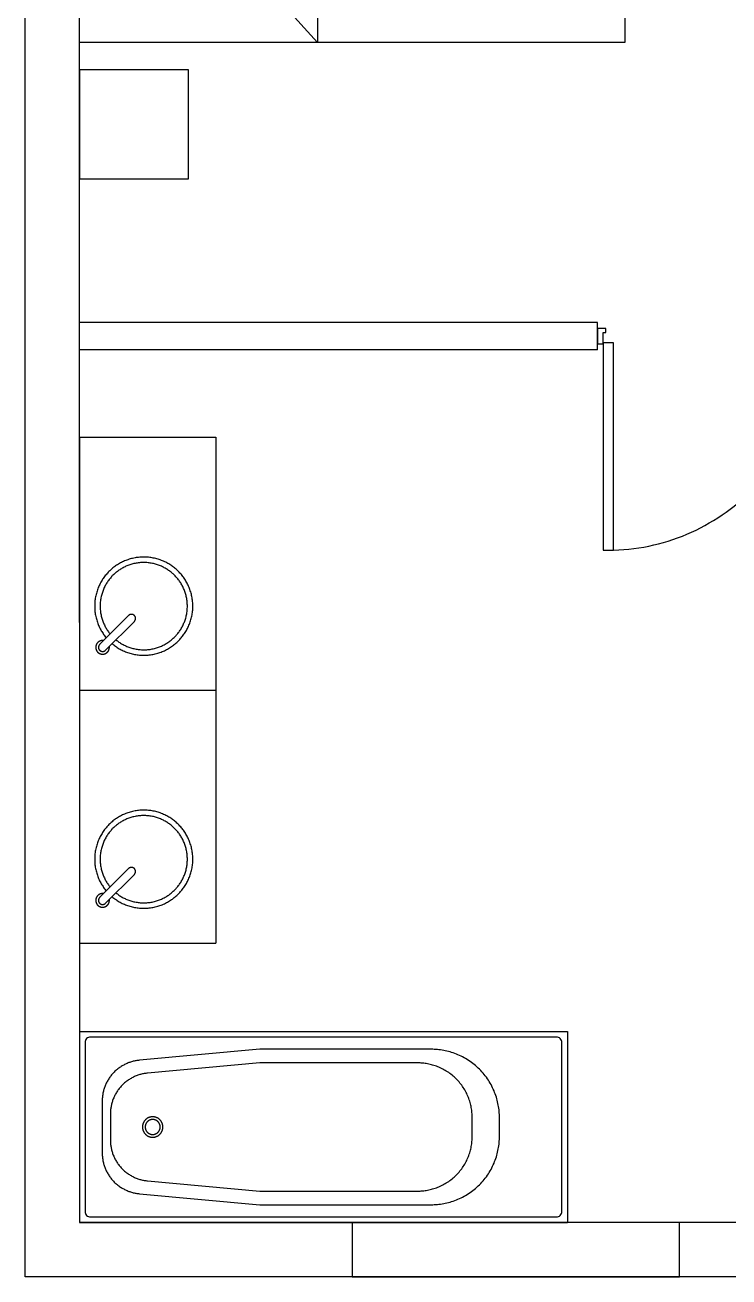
# Model space of a CAD drawing. Header units: centimetres. Extents: x 31418 to 49849, y -3781 to 3852.
# Drawn here: x 31418.1 to 31676.3, y 309.8 to 768.9 of the extents above; entities that cross this region are included whole.
import ezdxf

# ---------------------------------------------------------------- set-up
doc = ezdxf.new("R2010")
doc.units = ezdxf.units.CM
doc.header["$LTSCALE"] = 100
doc.header["$MEASUREMENT"] = 0
doc.linetypes.add('ACAD_ISO03W100', pattern=[30, 12, -18])
for name, color, linetype in [('Artefactos', 21, 'Continuous'), ('Muebles', 11, 'Continuous'), ('MUROS', 5, 'Continuous'), ('PUERTA', 1, 'Continuous'), ('TABIQUE', 3, 'Continuous')]:
    doc.layers.add(name, color=color, linetype=linetype)

# ---------------------------------------------------------------- blocks, each defined once
blk = doc.blocks.new('cama 2P')
at = {"layer": 'Muebles'}
blk.add_lwpolyline([(30175.21, 582.42), (30175.21, 382.42), (29995.21, 382.42), (29995.21, 582.42)], close=True, dxfattribs=at)
for points in [[(30007.72, 534.7), (30007.72, 579.68)], [(30007.72, 579.68), (30072.98, 579.68)], [(30072.98, 579.68), (30072.98, 540.9)], [(30162.7, 579.68), (30097.43, 579.68)], [(30097.43, 579.68), (30097.43, 540.9)], [(30162.7, 534.7), (30162.7, 579.68)], [(29995.21, 495.14), (30046.02, 541.11)], [(30046.02, 534.53), (30046.02, 541.11)], [(30046.02, 541.11), (30085.21, 541.11)], [(30124.39, 541.11), (30085.21, 541.11)], [(30175.21, 495.14), (30124.39, 541.11)], [(30124.39, 534.53), (30124.39, 541.11)], [(30038.93, 534.7), (30007.72, 534.7)], [(30046.02, 534.53), (30046.02, 495.14)], [(30085.21, 534.53), (30046.02, 534.53)], [(30085.21, 534.53), (30124.39, 534.53)], [(30124.39, 534.53), (30124.39, 495.14)], [(30131.48, 534.7), (30162.7, 534.7)], [(30046.02, 495.14), (29995.21, 495.14)], [(30124.39, 495.14), (30175.21, 495.14)]]:
    blk.add_lwpolyline(points, dxfattribs=at)
blk = doc.blocks.new('tina')
at = {"layer": 'Artefactos'}
for p, q in [((30126.59, 982.81), (30126.59, 1052.81)), ((30305.49, 982.81), (30305.49, 1052.81))]:
    blk.add_line(p, q, dxfattribs=at)
for points in [[(30305.49, 1052.81), (30126.59, 1052.81)], [(30305.49, 982.81), (30126.59, 982.81)]]:
    blk.add_lwpolyline(points, dxfattribs=at)
blk.add_lwpolyline([(30303.49, 1048.81, 0.414214), (30301.49, 1050.81), (30130.59, 1050.81, 0.414214), (30128.59, 1048.81), (30128.59, 986.81, 0.414214), (30130.59, 984.81), (30301.49, 984.81, 0.414214), (30303.49, 986.81), (30303.49, 1048.81)], format="xyb", dxfattribs=at)
for points in [[(30176.49, 989.31), (30239.43, 989.31), (30283.55, 993.34), (30283.86, 993.37), (30284.18, 993.41), (30284.5, 993.45), (30284.82, 993.51), (30285.14, 993.57), (30285.46, 993.64), (30285.79, 993.71), (30286.11, 993.8), (30286.43, 993.89), (30286.76, 993.99), (30287.08, 994.09), (30287.4, 994.21), (30287.72, 994.33), (30288.04, 994.47), (30288.36, 994.61), (30288.68, 994.75), (30288.99, 994.91), (30289.31, 995.07), (30289.62, 995.24), (30289.92, 995.42), (30290.23, 995.61), (30290.53, 995.81), (30290.82, 996.01), (30291.11, 996.22), (30291.4, 996.44), (30291.68, 996.66), (30291.96, 996.9), (30292.23, 997.14), (30292.5, 997.38), (30292.76, 997.64), (30293.01, 997.89), (30293.26, 998.16), (30293.5, 998.43), (30293.74, 998.71), (30293.97, 998.99), (30294.19, 999.28), (30294.4, 999.57), (30294.61, 999.87), (30294.81, 1000.17), (30295, 1000.48), (30295.18, 1000.79), (30295.36, 1001.1), (30295.52, 1001.42), (30295.68, 1001.73), (30295.83, 1002.06), (30295.98, 1002.38), (30296.11, 1002.71), (30296.24, 1003.03), (30296.36, 1003.36), (30296.47, 1003.69), (30296.57, 1004.02), (30296.66, 1004.35), (30296.75, 1004.69), (30296.83, 1005.02), (30296.9, 1005.35), (30296.96, 1005.68), (30297.01, 1006.01), (30297.06, 1006.34), (30297.1, 1006.66), (30297.13, 1006.99), (30297.15, 1007.31), (30297.17, 1007.64), (30297.18, 1007.96), (30297.18, 1008.27), (30297.18, 1027.34), (30297.18, 1027.66), (30297.17, 1027.98), (30297.15, 1028.3), (30297.13, 1028.62), (30297.1, 1028.95), (30297.06, 1029.28), (30297.01, 1029.6), (30296.96, 1029.93), (30296.9, 1030.26), (30296.83, 1030.6), (30296.75, 1030.93), (30296.66, 1031.26), (30296.57, 1031.59), (30296.47, 1031.92), (30296.36, 1032.25), (30296.24, 1032.58), (30296.11, 1032.91), (30295.98, 1033.23), (30295.83, 1033.56), (30295.68, 1033.88), (30295.52, 1034.2), (30295.36, 1034.51), (30295.18, 1034.83), (30295, 1035.14), (30294.81, 1035.44), (30294.61, 1035.74), (30294.4, 1036.04), (30294.19, 1036.33), (30293.97, 1036.62), (30293.74, 1036.9), (30293.5, 1037.18), (30293.26, 1037.45), (30293.01, 1037.72), (30292.76, 1037.98), (30292.5, 1038.23), (30292.23, 1038.48), (30291.96, 1038.72), (30291.68, 1038.95), (30291.4, 1039.17), (30291.11, 1039.39), (30290.82, 1039.6), (30290.53, 1039.81), (30290.23, 1040), (30289.92, 1040.19), (30289.62, 1040.37), (30289.31, 1040.54), (30288.99, 1040.7), (30288.68, 1040.86), (30288.36, 1041.01), (30288.04, 1041.15), (30287.72, 1041.28), (30287.4, 1041.4), (30287.08, 1041.52), (30286.76, 1041.63), (30286.43, 1041.73), (30286.11, 1041.82), (30285.79, 1041.9), (30285.46, 1041.98), (30285.14, 1042.05), (30284.82, 1042.11), (30284.5, 1042.16), (30284.18, 1042.21), (30283.86, 1042.25), (30283.55, 1042.28), (30239.43, 1046.31), (30176.49, 1046.31), (30175.94, 1046.3), (30175.38, 1046.28), (30174.82, 1046.25), (30174.25, 1046.21), (30173.68, 1046.15), (30173.1, 1046.08), (30172.52, 1045.99), (30171.95, 1045.89), (30171.36, 1045.77), (30170.78, 1045.65), (30170.2, 1045.5), (30169.62, 1045.34), (30169.03, 1045.17), (30168.45, 1044.98), (30167.87, 1044.77), (30167.29, 1044.55), (30166.72, 1044.32), (30166.14, 1044.06), (30165.58, 1043.8), (30165.01, 1043.51), (30164.45, 1043.22), (30163.9, 1042.9), (30163.35, 1042.57), (30162.81, 1042.23), (30162.28, 1041.87), (30161.76, 1041.5), (30161.24, 1041.12), (30160.74, 1040.72), (30160.24, 1040.3), (30159.75, 1039.88), (30159.28, 1039.44), (30158.82, 1038.98), (30158.36, 1038.52), (30157.93, 1038.05), (30157.5, 1037.56), (30157.09, 1037.06), (30156.69, 1036.56), (30156.3, 1036.04), (30155.93, 1035.52), (30155.57, 1034.99), (30155.23, 1034.45), (30154.9, 1033.9), (30154.59, 1033.35), (30154.29, 1032.79), (30154, 1032.23), (30153.74, 1031.66), (30153.49, 1031.08), (30153.25, 1030.51), (30153.03, 1029.93), (30152.82, 1029.35), (30152.63, 1028.77), (30152.46, 1028.19), (30152.3, 1027.6), (30152.16, 1027.02), (30152.03, 1026.44), (30151.91, 1025.86), (30151.81, 1025.28), (30151.73, 1024.7), (30151.65, 1024.12), (30151.6, 1023.55), (30151.55, 1022.99), (30151.52, 1022.42), (30151.5, 1021.86), (30151.49, 1021.31), (30151.49, 1014.31), (30151.5, 1013.75), (30151.52, 1013.19), (30151.55, 1012.63), (30151.6, 1012.06), (30151.65, 1011.49), (30151.73, 1010.91), (30151.81, 1010.34), (30151.91, 1009.76), (30152.03, 1009.18), (30152.16, 1008.59), (30152.3, 1008.01), (30152.46, 1007.43), (30152.63, 1006.84), (30152.82, 1006.26), (30153.03, 1005.68), (30153.25, 1005.1), (30153.49, 1004.53), (30153.74, 1003.96), (30154, 1003.39), (30154.29, 1002.82), (30154.59, 1002.27), (30154.9, 1001.71), (30155.23, 1001.17), (30155.57, 1000.63), (30155.93, 1000.09), (30156.3, 999.57), (30156.69, 999.06), (30157.09, 998.55), (30157.5, 998.05), (30157.93, 997.57), (30158.36, 997.09), (30158.82, 996.63), (30159.28, 996.18), (30159.75, 995.74), (30160.24, 995.31), (30160.74, 994.9), (30161.24, 994.5), (30161.76, 994.11), (30162.28, 993.74), (30162.81, 993.38), (30163.35, 993.04), (30163.9, 992.71), (30164.45, 992.4), (30165.01, 992.1), (30165.58, 991.82), (30166.14, 991.55), (30166.72, 991.3), (30167.29, 991.06), (30167.87, 990.84), (30168.45, 990.64), (30169.03, 990.45), (30169.62, 990.27), (30170.2, 990.11), (30170.78, 989.97), (30171.36, 989.84), (30171.95, 989.72), (30172.52, 989.62), (30173.1, 989.54), (30173.68, 989.47), (30174.25, 989.41), (30174.82, 989.36), (30175.38, 989.33), (30175.94, 989.31)], [(30161.49, 1021.31), (30161.49, 1014.31), (30161.5, 1013.86), (30161.51, 1013.41), (30161.54, 1012.96), (30161.58, 1012.51), (30161.62, 1012.05), (30161.68, 1011.59), (30161.75, 1011.13), (30161.83, 1010.67), (30161.92, 1010.2), (30162.02, 1009.74), (30162.14, 1009.27), (30162.27, 1008.8), (30162.41, 1008.34), (30162.56, 1007.87), (30162.72, 1007.41), (30162.9, 1006.94), (30163.09, 1006.48), (30163.29, 1006.03), (30163.5, 1005.57), (30163.73, 1005.12), (30163.97, 1004.67), (30164.22, 1004.23), (30164.48, 1003.79), (30164.75, 1003.36), (30165.04, 1002.94), (30165.34, 1002.52), (30165.65, 1002.11), (30165.97, 1001.7), (30166.3, 1001.3), (30166.64, 1000.92), (30166.99, 1000.54), (30167.35, 1000.16), (30167.72, 999.8), (30168.1, 999.45), (30168.49, 999.11), (30168.89, 998.78), (30169.29, 998.46), (30169.71, 998.15), (30170.12, 997.85), (30170.55, 997.57), (30170.98, 997.29), (30171.42, 997.03), (30171.86, 996.78), (30172.31, 996.54), (30172.76, 996.31), (30173.21, 996.1), (30173.67, 995.9), (30174.13, 995.71), (30174.6, 995.53), (30175.06, 995.37), (30175.52, 995.22), (30175.99, 995.08), (30176.46, 994.95), (30176.92, 994.84), (30177.39, 994.73), (30177.86, 994.64), (30178.32, 994.56), (30178.78, 994.49), (30179.24, 994.43), (30179.7, 994.39), (30180.15, 994.35), (30180.6, 994.33), (30181.05, 994.31), (30181.49, 994.31), (30239.43, 994.31), (30280.55, 998.06), (30280.86, 998.09), (30281.18, 998.13), (30281.5, 998.18), (30281.82, 998.23), (30282.14, 998.29), (30282.46, 998.36), (30282.79, 998.44), (30283.11, 998.52), (30283.43, 998.61), (30283.76, 998.71), (30284.08, 998.82), (30284.4, 998.94), (30284.72, 999.06), (30285.04, 999.19), (30285.36, 999.33), (30285.68, 999.48), (30285.99, 999.63), (30286.31, 999.8), (30286.62, 999.97), (30286.92, 1000.15), (30287.23, 1000.34), (30287.53, 1000.53), (30287.82, 1000.74), (30288.11, 1000.95), (30288.4, 1001.16), (30288.68, 1001.39), (30288.96, 1001.62), (30289.23, 1001.86), (30289.5, 1002.11), (30289.76, 1002.36), (30290.01, 1002.62), (30290.26, 1002.89), (30290.5, 1003.16), (30290.74, 1003.43), (30290.97, 1003.72), (30291.19, 1004.01), (30291.4, 1004.3), (30291.61, 1004.6), (30291.81, 1004.9), (30292, 1005.2), (30292.18, 1005.51), (30292.36, 1005.83), (30292.52, 1006.14), (30292.68, 1006.46), (30292.83, 1006.78), (30292.98, 1007.11), (30293.11, 1007.43), (30293.24, 1007.76), (30293.36, 1008.09), (30293.47, 1008.42), (30293.57, 1008.75), (30293.66, 1009.08), (30293.75, 1009.41), (30293.83, 1009.74), (30293.9, 1010.07), (30293.96, 1010.41), (30294.01, 1010.73), (30294.06, 1011.06), (30294.1, 1011.39), (30294.13, 1011.72), (30294.15, 1012.04), (30294.17, 1012.36), (30294.18, 1012.68), (30294.18, 1013), (30294.18, 1022.61), (30294.18, 1022.93), (30294.17, 1023.25), (30294.15, 1023.57), (30294.13, 1023.9), (30294.1, 1024.22), (30294.06, 1024.55), (30294.01, 1024.88), (30293.96, 1025.21), (30293.9, 1025.54), (30293.83, 1025.87), (30293.75, 1026.2), (30293.66, 1026.53), (30293.57, 1026.86), (30293.47, 1027.19), (30293.36, 1027.52), (30293.24, 1027.85), (30293.11, 1028.18), (30292.98, 1028.51), (30292.83, 1028.83), (30292.68, 1029.15), (30292.52, 1029.47), (30292.36, 1029.79), (30292.18, 1030.1), (30292, 1030.41), (30291.81, 1030.72), (30291.61, 1031.02), (30291.4, 1031.32), (30291.19, 1031.61), (30290.97, 1031.9), (30290.74, 1032.18), (30290.5, 1032.46), (30290.26, 1032.73), (30290.01, 1032.99), (30289.76, 1033.25), (30289.5, 1033.5), (30289.23, 1033.75), (30288.96, 1033.99), (30288.68, 1034.22), (30288.4, 1034.45), (30288.11, 1034.67), (30287.82, 1034.88), (30287.53, 1035.08), (30287.23, 1035.28), (30286.92, 1035.46), (30286.62, 1035.64), (30286.31, 1035.81), (30285.99, 1035.98), (30285.68, 1036.13), (30285.36, 1036.28), (30285.04, 1036.42), (30284.72, 1036.55), (30284.4, 1036.68), (30284.08, 1036.79), (30283.76, 1036.9), (30283.43, 1037), (30283.11, 1037.09), (30282.79, 1037.17), (30282.46, 1037.25), (30282.14, 1037.32), (30281.82, 1037.38), (30281.5, 1037.43), (30281.18, 1037.48), (30280.86, 1037.52), (30280.55, 1037.55), (30239.43, 1041.31), (30181.49, 1041.31), (30181.05, 1041.3), (30180.6, 1041.29), (30180.15, 1041.26), (30179.7, 1041.23), (30179.24, 1041.18), (30178.78, 1041.12), (30178.32, 1041.05), (30177.86, 1040.97), (30177.39, 1040.88), (30176.92, 1040.78), (30176.46, 1040.66), (30175.99, 1040.53), (30175.52, 1040.39), (30175.06, 1040.24), (30174.6, 1040.08), (30174.13, 1039.9), (30173.67, 1039.71), (30173.21, 1039.51), (30172.76, 1039.3), (30172.31, 1039.07), (30171.86, 1038.83), (30171.42, 1038.58), (30170.98, 1038.32), (30170.55, 1038.05), (30170.12, 1037.76), (30169.71, 1037.46), (30169.29, 1037.15), (30168.89, 1036.83), (30168.49, 1036.5), (30168.1, 1036.16), (30167.72, 1035.81), (30167.35, 1035.45), (30166.99, 1035.08), (30166.64, 1034.7), (30166.3, 1034.31), (30165.97, 1033.91), (30165.65, 1033.51), (30165.34, 1033.1), (30165.04, 1032.68), (30164.75, 1032.25), (30164.48, 1031.82), (30164.22, 1031.38), (30163.97, 1030.94), (30163.73, 1030.49), (30163.5, 1030.04), (30163.29, 1029.59), (30163.09, 1029.13), (30162.9, 1028.67), (30162.72, 1028.21), (30162.56, 1027.74), (30162.41, 1027.28), (30162.27, 1026.81), (30162.14, 1026.34), (30162.02, 1025.88), (30161.92, 1025.41), (30161.83, 1024.95), (30161.75, 1024.48), (30161.68, 1024.02), (30161.62, 1023.56), (30161.58, 1023.1), (30161.54, 1022.65), (30161.51, 1022.2), (30161.5, 1021.75)], [(30282.43, 1017.81), (30282.43, 1017.89), (30282.43, 1017.97), (30282.42, 1018.06), (30282.42, 1018.14), (30282.41, 1018.23), (30282.4, 1018.32), (30282.39, 1018.4), (30282.37, 1018.49), (30282.35, 1018.58), (30282.33, 1018.66), (30282.31, 1018.75), (30282.29, 1018.84), (30282.26, 1018.93), (30282.23, 1019.01), (30282.2, 1019.1), (30282.17, 1019.19), (30282.13, 1019.27), (30282.1, 1019.36), (30282.06, 1019.44), (30282.01, 1019.53), (30281.97, 1019.61), (30281.92, 1019.7), (30281.87, 1019.78), (30281.82, 1019.86), (30281.77, 1019.94), (30281.71, 1020.02), (30281.65, 1020.09), (30281.59, 1020.17), (30281.53, 1020.24), (30281.47, 1020.32), (30281.4, 1020.39), (30281.33, 1020.46), (30281.27, 1020.53), (30281.19, 1020.59), (30281.12, 1020.66), (30281.05, 1020.72), (30280.97, 1020.78), (30280.89, 1020.84), (30280.82, 1020.89), (30280.74, 1020.95), (30280.65, 1021), (30280.57, 1021.05), (30280.49, 1021.09), (30280.41, 1021.14), (30280.32, 1021.18), (30280.24, 1021.22), (30280.15, 1021.26), (30280.06, 1021.29), (30279.98, 1021.33), (30279.89, 1021.36), (30279.8, 1021.39), (30279.72, 1021.41), (30279.63, 1021.44), (30279.54, 1021.46), (30279.45, 1021.48), (30279.37, 1021.49), (30279.28, 1021.51), (30279.19, 1021.52), (30279.11, 1021.53), (30279.02, 1021.54), (30278.94, 1021.55), (30278.85, 1021.55), (30278.77, 1021.56), (30278.68, 1021.56), (30278.6, 1021.56), (30278.52, 1021.55), (30278.43, 1021.55), (30278.35, 1021.54), (30278.26, 1021.53), (30278.17, 1021.52), (30278.09, 1021.51), (30278, 1021.49), (30277.91, 1021.48), (30277.83, 1021.46), (30277.74, 1021.44), (30277.65, 1021.41), (30277.56, 1021.39), (30277.48, 1021.36), (30277.39, 1021.33), (30277.3, 1021.29), (30277.22, 1021.26), (30277.13, 1021.22), (30277.05, 1021.18), (30276.96, 1021.14), (30276.88, 1021.09), (30276.79, 1021.05), (30276.71, 1021), (30276.63, 1020.95), (30276.55, 1020.89), (30276.47, 1020.84), (30276.4, 1020.78), (30276.32, 1020.72), (30276.25, 1020.66), (30276.17, 1020.59), (30276.1, 1020.53), (30276.03, 1020.46), (30275.96, 1020.39), (30275.9, 1020.32), (30275.83, 1020.24), (30275.77, 1020.17), (30275.71, 1020.09), (30275.65, 1020.02), (30275.6, 1019.94), (30275.54, 1019.86), (30275.49, 1019.78), (30275.44, 1019.7), (30275.4, 1019.61), (30275.35, 1019.53), (30275.31, 1019.44), (30275.27, 1019.36), (30275.23, 1019.27), (30275.2, 1019.19), (30275.16, 1019.1), (30275.13, 1019.01), (30275.1, 1018.93), (30275.08, 1018.84), (30275.05, 1018.75), (30275.03, 1018.66), (30275.01, 1018.58), (30275, 1018.49), (30274.98, 1018.4), (30274.97, 1018.32), (30274.96, 1018.23), (30274.95, 1018.14), (30274.94, 1018.06), (30274.94, 1017.97), (30274.93, 1017.89), (30274.93, 1017.81), (30274.93, 1017.72), (30274.94, 1017.64), (30274.94, 1017.55), (30274.95, 1017.47), (30274.96, 1017.38), (30274.97, 1017.3), (30274.98, 1017.21), (30275, 1017.12), (30275.01, 1017.04), (30275.03, 1016.95), (30275.05, 1016.86), (30275.08, 1016.77), (30275.1, 1016.69), (30275.13, 1016.6), (30275.16, 1016.51), (30275.2, 1016.43), (30275.23, 1016.34), (30275.27, 1016.25), (30275.31, 1016.17), (30275.35, 1016.08), (30275.4, 1016), (30275.44, 1015.92), (30275.49, 1015.84), (30275.54, 1015.75), (30275.6, 1015.67), (30275.65, 1015.6), (30275.71, 1015.52), (30275.77, 1015.44), (30275.83, 1015.37), (30275.9, 1015.3), (30275.96, 1015.22), (30276.03, 1015.15), (30276.1, 1015.09), (30276.17, 1015.02), (30276.25, 1014.96), (30276.32, 1014.9), (30276.4, 1014.84), (30276.47, 1014.78), (30276.55, 1014.72), (30276.63, 1014.67), (30276.71, 1014.62), (30276.79, 1014.57), (30276.88, 1014.52), (30276.96, 1014.48), (30277.05, 1014.43), (30277.13, 1014.39), (30277.22, 1014.36), (30277.3, 1014.32), (30277.39, 1014.29), (30277.48, 1014.26), (30277.56, 1014.23), (30277.65, 1014.2), (30277.74, 1014.18), (30277.83, 1014.16), (30277.91, 1014.14), (30278, 1014.12), (30278.09, 1014.1), (30278.17, 1014.09), (30278.26, 1014.08), (30278.35, 1014.07), (30278.43, 1014.07), (30278.52, 1014.06), (30278.6, 1014.06), (30278.68, 1014.06), (30278.77, 1014.06), (30278.85, 1014.06), (30278.94, 1014.07), (30279.02, 1014.07), (30279.11, 1014.08), (30279.19, 1014.09), (30279.28, 1014.1), (30279.37, 1014.12), (30279.45, 1014.14), (30279.54, 1014.16), (30279.63, 1014.18), (30279.72, 1014.2), (30279.8, 1014.23), (30279.89, 1014.26), (30279.98, 1014.29), (30280.06, 1014.32), (30280.15, 1014.36), (30280.24, 1014.39), (30280.32, 1014.43), (30280.41, 1014.48), (30280.49, 1014.52), (30280.57, 1014.57), (30280.65, 1014.62), (30280.74, 1014.67), (30280.82, 1014.72), (30280.89, 1014.78), (30280.97, 1014.84), (30281.05, 1014.9), (30281.12, 1014.96), (30281.19, 1015.02), (30281.27, 1015.09), (30281.33, 1015.15), (30281.4, 1015.22), (30281.47, 1015.3), (30281.53, 1015.37), (30281.59, 1015.44), (30281.65, 1015.52), (30281.71, 1015.6), (30281.77, 1015.67), (30281.82, 1015.75), (30281.87, 1015.84), (30281.92, 1015.92), (30281.97, 1016), (30282.01, 1016.08), (30282.06, 1016.17), (30282.1, 1016.25), (30282.13, 1016.34), (30282.17, 1016.43), (30282.2, 1016.51), (30282.23, 1016.6), (30282.26, 1016.69), (30282.29, 1016.77), (30282.31, 1016.86), (30282.33, 1016.95), (30282.35, 1017.04), (30282.37, 1017.12), (30282.39, 1017.21), (30282.4, 1017.3), (30282.41, 1017.38), (30282.42, 1017.47), (30282.42, 1017.55), (30282.43, 1017.64), (30282.43, 1017.72)], [(30281.43, 1017.81), (30281.43, 1017.87), (30281.43, 1017.93), (30281.43, 1017.99), (30281.42, 1018.05), (30281.42, 1018.12), (30281.41, 1018.18), (30281.4, 1018.24), (30281.39, 1018.31), (30281.37, 1018.37), (30281.36, 1018.43), (30281.34, 1018.5), (30281.33, 1018.56), (30281.31, 1018.63), (30281.29, 1018.69), (30281.26, 1018.76), (30281.24, 1018.82), (30281.21, 1018.88), (30281.19, 1018.95), (30281.16, 1019.01), (30281.13, 1019.07), (30281.09, 1019.13), (30281.06, 1019.19), (30281.02, 1019.25), (30280.98, 1019.31), (30280.95, 1019.37), (30280.9, 1019.43), (30280.86, 1019.48), (30280.82, 1019.54), (30280.77, 1019.59), (30280.73, 1019.65), (30280.68, 1019.7), (30280.63, 1019.75), (30280.58, 1019.8), (30280.52, 1019.85), (30280.47, 1019.9), (30280.42, 1019.94), (30280.36, 1019.99), (30280.3, 1020.03), (30280.25, 1020.07), (30280.19, 1020.11), (30280.13, 1020.15), (30280.07, 1020.18), (30280.01, 1020.22), (30279.95, 1020.25), (30279.88, 1020.28), (30279.82, 1020.31), (30279.76, 1020.34), (30279.7, 1020.36), (30279.63, 1020.39), (30279.57, 1020.41), (30279.5, 1020.43), (30279.44, 1020.45), (30279.38, 1020.47), (30279.31, 1020.48), (30279.25, 1020.5), (30279.18, 1020.51), (30279.12, 1020.52), (30279.06, 1020.53), (30278.99, 1020.54), (30278.93, 1020.55), (30278.87, 1020.55), (30278.81, 1020.55), (30278.74, 1020.56), (30278.68, 1020.56), (30278.62, 1020.56), (30278.56, 1020.55), (30278.5, 1020.55), (30278.44, 1020.55), (30278.37, 1020.54), (30278.31, 1020.53), (30278.25, 1020.52), (30278.18, 1020.51), (30278.12, 1020.5), (30278.05, 1020.48), (30277.99, 1020.47), (30277.93, 1020.45), (30277.86, 1020.43), (30277.8, 1020.41), (30277.73, 1020.39), (30277.67, 1020.36), (30277.61, 1020.34), (30277.54, 1020.31), (30277.48, 1020.28), (30277.42, 1020.25), (30277.36, 1020.22), (30277.3, 1020.18), (30277.24, 1020.15), (30277.18, 1020.11), (30277.12, 1020.07), (30277.06, 1020.03), (30277.01, 1019.99), (30276.95, 1019.94), (30276.9, 1019.9), (30276.84, 1019.85), (30276.79, 1019.8), (30276.74, 1019.75), (30276.69, 1019.7), (30276.64, 1019.65), (30276.59, 1019.59), (30276.55, 1019.54), (30276.5, 1019.48), (30276.46, 1019.43), (30276.42, 1019.37), (30276.38, 1019.31), (30276.34, 1019.25), (30276.31, 1019.19), (30276.27, 1019.13), (30276.24, 1019.07), (30276.21, 1019.01), (30276.18, 1018.95), (30276.15, 1018.88), (30276.13, 1018.82), (30276.1, 1018.76), (30276.08, 1018.69), (30276.06, 1018.63), (30276.04, 1018.56), (30276.02, 1018.5), (30276.01, 1018.43), (30275.99, 1018.37), (30275.98, 1018.31), (30275.97, 1018.24), (30275.96, 1018.18), (30275.95, 1018.12), (30275.94, 1018.05), (30275.94, 1017.99), (30275.94, 1017.93), (30275.93, 1017.87), (30275.93, 1017.81), (30275.93, 1017.75), (30275.94, 1017.68), (30275.94, 1017.62), (30275.94, 1017.56), (30275.95, 1017.5), (30275.96, 1017.43), (30275.97, 1017.37), (30275.98, 1017.31), (30275.99, 1017.24), (30276.01, 1017.18), (30276.02, 1017.11), (30276.04, 1017.05), (30276.06, 1016.99), (30276.08, 1016.92), (30276.1, 1016.86), (30276.13, 1016.79), (30276.15, 1016.73), (30276.18, 1016.67), (30276.21, 1016.61), (30276.24, 1016.54), (30276.27, 1016.48), (30276.31, 1016.42), (30276.34, 1016.36), (30276.38, 1016.3), (30276.42, 1016.24), (30276.46, 1016.19), (30276.5, 1016.13), (30276.55, 1016.07), (30276.59, 1016.02), (30276.64, 1015.97), (30276.69, 1015.91), (30276.74, 1015.86), (30276.79, 1015.81), (30276.84, 1015.76), (30276.9, 1015.72), (30276.95, 1015.67), (30277.01, 1015.63), (30277.06, 1015.59), (30277.12, 1015.54), (30277.18, 1015.5), (30277.24, 1015.47), (30277.3, 1015.43), (30277.36, 1015.4), (30277.42, 1015.36), (30277.48, 1015.33), (30277.54, 1015.3), (30277.61, 1015.28), (30277.67, 1015.25), (30277.73, 1015.23), (30277.8, 1015.2), (30277.86, 1015.18), (30277.93, 1015.16), (30277.99, 1015.15), (30278.05, 1015.13), (30278.12, 1015.12), (30278.18, 1015.1), (30278.25, 1015.09), (30278.31, 1015.08), (30278.37, 1015.07), (30278.44, 1015.07), (30278.5, 1015.06), (30278.56, 1015.06), (30278.62, 1015.06), (30278.68, 1015.06), (30278.74, 1015.06), (30278.81, 1015.06), (30278.87, 1015.06), (30278.93, 1015.07), (30278.99, 1015.07), (30279.06, 1015.08), (30279.12, 1015.09), (30279.18, 1015.1), (30279.25, 1015.12), (30279.31, 1015.13), (30279.38, 1015.15), (30279.44, 1015.16), (30279.5, 1015.18), (30279.57, 1015.2), (30279.63, 1015.23), (30279.7, 1015.25), (30279.76, 1015.28), (30279.82, 1015.3), (30279.88, 1015.33), (30279.95, 1015.36), (30280.01, 1015.4), (30280.07, 1015.43), (30280.13, 1015.47), (30280.19, 1015.5), (30280.25, 1015.54), (30280.3, 1015.59), (30280.36, 1015.63), (30280.42, 1015.67), (30280.47, 1015.72), (30280.52, 1015.76), (30280.58, 1015.81), (30280.63, 1015.86), (30280.68, 1015.91), (30280.73, 1015.97), (30280.77, 1016.02), (30280.82, 1016.07), (30280.86, 1016.13), (30280.9, 1016.19), (30280.95, 1016.24), (30280.98, 1016.3), (30281.02, 1016.36), (30281.06, 1016.42), (30281.09, 1016.48), (30281.13, 1016.54), (30281.16, 1016.61), (30281.19, 1016.67), (30281.21, 1016.73), (30281.24, 1016.79), (30281.26, 1016.86), (30281.29, 1016.92), (30281.31, 1016.99), (30281.33, 1017.05), (30281.34, 1017.11), (30281.36, 1017.18), (30281.37, 1017.24), (30281.39, 1017.31), (30281.4, 1017.37), (30281.41, 1017.43), (30281.42, 1017.5), (30281.42, 1017.56), (30281.43, 1017.62), (30281.43, 1017.68), (30281.43, 1017.75)]]:
    blk.add_lwpolyline(points, close=True, dxfattribs=at)
blk = doc.blocks.new('vanitorio')
at = {"layer": 'Artefactos'}
for points in [[(30126.59, 904.81), (30176.59, 904.81)], [(30126.59, 904.81), (30126.59, 812.01)], [(30176.59, 904.81), (30176.59, 812.01)], [(30138.52, 829.05), (30138.82, 828.8), (30139.13, 828.56), (30139.44, 828.32), (30139.77, 828.08), (30140.1, 827.85), (30140.44, 827.63), (30140.79, 827.41), (30141.15, 827.2), (30141.51, 827), (30141.88, 826.8), (30142.26, 826.61), (30142.64, 826.43), (30143.03, 826.26), (30143.42, 826.09), (30143.83, 825.94), (30144.23, 825.79), (30144.65, 825.65), (30145.07, 825.52), (30145.49, 825.4), (30145.92, 825.3), (30146.35, 825.2), (30146.79, 825.11), (30147.22, 825.03), (30147.67, 824.96), (30148.11, 824.91), (30148.56, 824.86), (30149.01, 824.83), (30149.46, 824.81), (30149.91, 824.8), (30150.36, 824.8), (30150.81, 824.81), (30151.26, 824.83), (30151.72, 824.86), (30152.17, 824.91), (30152.61, 824.96), (30153.06, 825.03), (30153.5, 825.11), (30153.94, 825.2), (30154.38, 825.3), (30154.82, 825.41), (30155.25, 825.53), (30155.67, 825.67), (30156.09, 825.81), (30156.51, 825.96), (30156.92, 826.12), (30157.33, 826.29), (30157.73, 826.47), (30158.12, 826.66), (30158.51, 826.86), (30158.89, 827.06), (30159.26, 827.27), (30159.62, 827.5), (30159.98, 827.72), (30160.33, 827.96), (30160.67, 828.2), (30161.01, 828.45), (30161.33, 828.7), (30161.65, 828.96), (30161.96, 829.22), (30162.26, 829.49), (30162.56, 829.76), (30162.84, 830.04), (30163.12, 830.32), (30163.39, 830.61), (30163.65, 830.9), (30163.91, 831.2), (30164.16, 831.5), (30164.41, 831.82), (30164.65, 832.14), (30164.89, 832.47), (30165.12, 832.81), (30165.34, 833.16), (30165.56, 833.51), (30165.77, 833.87), (30165.98, 834.24), (30166.17, 834.62), (30166.36, 835), (30166.55, 835.39), (30166.72, 835.78), (30166.88, 836.19), (30167.04, 836.59), (30167.18, 837.01), (30167.32, 837.42), (30167.45, 837.85), (30167.56, 838.27), (30167.67, 838.71), (30167.76, 839.14), (30167.85, 839.58), (30167.92, 840.02), (30167.99, 840.47), (30168.04, 840.91), (30168.08, 841.36), (30168.11, 841.81), (30168.13, 842.26), (30168.14, 842.72), (30168.13, 843.17), (30168.12, 843.62), (30168.09, 844.07), (30168.06, 844.52), (30168.01, 844.97), (30167.95, 845.42), (30167.88, 845.86), (30167.79, 846.3), (30167.7, 846.74), (30167.6, 847.18), (30167.48, 847.61), (30167.36, 848.04), (30167.22, 848.46), (30167.08, 848.88), (30166.93, 849.29), (30166.76, 849.69), (30166.59, 850.09), (30166.41, 850.49), (30166.22, 850.88), (30166.02, 851.26), (30165.82, 851.63), (30165.61, 852), (30165.39, 852.36), (30165.16, 852.71), (30164.93, 853.06), (30164.69, 853.39), (30164.44, 853.72), (30164.19, 854.04), (30163.94, 854.35), (30163.68, 854.66), (30163.41, 854.95), (30163.14, 855.24), (30162.87, 855.52), (30162.59, 855.8), (30162.3, 856.06), (30162, 856.33), (30161.7, 856.59), (30161.39, 856.85), (30161.07, 857.1), (30160.74, 857.34), (30160.4, 857.58), (30160.06, 857.82), (30159.7, 858.04), (30159.34, 858.26), (30158.98, 858.47), (30158.6, 858.68), (30158.22, 858.88), (30157.83, 859.07), (30157.44, 859.25), (30157.04, 859.42), (30156.63, 859.58), (30156.22, 859.74), (30155.8, 859.88), (30155.38, 860.01), (30154.95, 860.14), (30154.52, 860.25), (30154.09, 860.36), (30153.65, 860.45), (30153.21, 860.53), (30152.76, 860.6), (30152.32, 860.66), (30151.87, 860.71), (30151.42, 860.75), (30150.97, 860.77), (30150.51, 860.79), (30150.06, 860.79), (30149.61, 860.79), (30149.16, 860.77), (30148.71, 860.74), (30148.26, 860.7), (30147.81, 860.64), (30147.37, 860.58), (30146.93, 860.5), (30146.49, 860.42), (30146.05, 860.32), (30145.62, 860.22), (30145.19, 860.1), (30144.77, 859.97), (30144.35, 859.84), (30143.94, 859.69), (30143.53, 859.54), (30143.13, 859.37), (30142.73, 859.2), (30142.35, 859.02), (30141.96, 858.83), (30141.59, 858.63), (30141.22, 858.43), (30140.86, 858.22), (30140.5, 858), (30140.16, 857.77), (30139.82, 857.54), (30139.49, 857.3), (30139.16, 857.06), (30138.85, 856.81), (30138.54, 856.56), (30138.24, 856.3), (30137.95, 856.04), (30137.67, 855.77), (30137.39, 855.5), (30137.11, 855.21), (30136.84, 854.92), (30136.57, 854.62), (30136.3, 854.31), (30136.04, 853.99), (30135.79, 853.66), (30135.54, 853.33), (30135.3, 852.99), (30135.07, 852.64), (30134.84, 852.28), (30134.62, 851.91), (30134.41, 851.54), (30134.2, 851.16), (30134, 850.77), (30133.82, 850.38), (30133.64, 849.98), (30133.47, 849.58), (30133.3, 849.17), (30133.15, 848.75), (30133.01, 848.33), (30132.88, 847.9), (30132.76, 847.47), (30132.65, 847.04), (30132.55, 846.6), (30132.46, 846.16), (30132.38, 845.71), (30132.31, 845.27), (30132.25, 844.82), (30132.21, 844.37), (30132.17, 843.92), (30132.15, 843.47), (30132.14, 843.02), (30132.14, 842.56), (30132.15, 842.11), (30132.17, 841.66), (30132.21, 841.21), (30132.25, 840.77), (30132.31, 840.32), (30132.38, 839.88), (30132.45, 839.44), (30132.54, 839), (30132.64, 838.57), (30132.75, 838.15), (30132.87, 837.72), (30133, 837.3), (30133.13, 836.89), (30133.28, 836.48), (30133.44, 836.08), (30133.6, 835.68), (30133.78, 835.29), (30133.96, 834.91), (30134.15, 834.53), (30134.34, 834.16), (30134.55, 833.8), (30134.76, 833.45), (30134.97, 833.1), (30135.2, 832.76), (30135.43, 832.42), (30135.66, 832.1), (30135.9, 831.78), (30136.15, 831.47), (30136.39, 831.17)], [(30139.94, 830.47), (30140.21, 830.25), (30140.48, 830.04), (30140.76, 829.83), (30141.05, 829.62), (30141.35, 829.42), (30141.66, 829.23), (30141.97, 829.04), (30142.28, 828.86), (30142.61, 828.68), (30142.94, 828.51), (30143.27, 828.34), (30143.61, 828.19), (30143.96, 828.04), (30144.31, 827.89), (30144.67, 827.76), (30145.03, 827.63), (30145.4, 827.51), (30145.77, 827.4), (30146.15, 827.3), (30146.53, 827.21), (30146.91, 827.12), (30147.3, 827.05), (30147.69, 826.98), (30148.08, 826.93), (30148.47, 826.88), (30148.87, 826.84), (30149.27, 826.82), (30149.66, 826.8), (30150.06, 826.79), (30150.46, 826.8), (30150.86, 826.81), (30151.26, 826.83), (30151.66, 826.87), (30152.06, 826.91), (30152.46, 826.96), (30152.85, 827.03), (30153.25, 827.1), (30153.64, 827.18), (30154.02, 827.27), (30154.41, 827.37), (30154.79, 827.48), (30155.16, 827.6), (30155.54, 827.73), (30155.9, 827.87), (30156.27, 828.01), (30156.62, 828.17), (30156.98, 828.33), (30157.32, 828.5), (30157.67, 828.67), (30158, 828.86), (30158.33, 829.05), (30158.65, 829.25), (30158.97, 829.45), (30159.28, 829.66), (30159.58, 829.88), (30159.87, 830.1), (30160.16, 830.32), (30160.44, 830.55), (30160.72, 830.79), (30160.98, 831.03), (30161.24, 831.27), (30161.49, 831.52), (30161.73, 831.77), (30161.97, 832.02), (30162.2, 832.28), (30162.43, 832.55), (30162.65, 832.82), (30162.87, 833.1), (30163.08, 833.39), (30163.29, 833.68), (30163.5, 833.98), (30163.69, 834.29), (30163.89, 834.61), (30164.07, 834.93), (30164.25, 835.26), (30164.42, 835.59), (30164.59, 835.93), (30164.75, 836.27), (30164.9, 836.62), (30165.05, 836.98), (30165.18, 837.34), (30165.31, 837.71), (30165.43, 838.08), (30165.54, 838.45), (30165.64, 838.83), (30165.73, 839.22), (30165.82, 839.6), (30165.89, 839.99), (30165.96, 840.38), (30166.01, 840.78), (30166.06, 841.17), (30166.09, 841.57), (30166.12, 841.97), (30166.13, 842.37), (30166.14, 842.77), (30166.13, 843.17), (30166.12, 843.57), (30166.1, 843.97), (30166.06, 844.37), (30166.02, 844.77), (30165.96, 845.16), (30165.9, 845.55), (30165.83, 845.95), (30165.74, 846.33), (30165.65, 846.72), (30165.55, 847.1), (30165.44, 847.48), (30165.32, 847.85), (30165.19, 848.22), (30165.05, 848.59), (30164.91, 848.95), (30164.76, 849.3), (30164.6, 849.65), (30164.43, 849.99), (30164.25, 850.33), (30164.07, 850.66), (30163.88, 850.99), (30163.69, 851.3), (30163.49, 851.62), (30163.28, 851.92), (30163.07, 852.22), (30162.85, 852.51), (30162.63, 852.8), (30162.4, 853.07), (30162.17, 853.34), (30161.93, 853.6), (30161.7, 853.86), (30161.45, 854.11), (30161.2, 854.35), (30160.95, 854.59), (30160.69, 854.82), (30160.42, 855.06), (30160.14, 855.28), (30159.86, 855.5), (30159.57, 855.72), (30159.27, 855.93), (30158.96, 856.14), (30158.65, 856.34), (30158.33, 856.54), (30158.01, 856.73), (30157.67, 856.91), (30157.34, 857.08), (30156.99, 857.25), (30156.65, 857.41), (30156.29, 857.56), (30155.93, 857.71), (30155.57, 857.85), (30155.2, 857.97), (30154.82, 858.09), (30154.45, 858.2), (30154.06, 858.31), (30153.68, 858.4), (30153.29, 858.48), (30152.9, 858.55), (30152.51, 858.62), (30152.11, 858.67), (30151.71, 858.72), (30151.31, 858.75), (30150.91, 858.78), (30150.51, 858.79), (30150.11, 858.79), (30149.71, 858.79), (30149.31, 858.77), (30148.91, 858.75), (30148.52, 858.71), (30148.12, 858.67), (30147.73, 858.61), (30147.34, 858.55), (30146.95, 858.47), (30146.56, 858.39), (30146.18, 858.3), (30145.8, 858.19), (30145.42, 858.08), (30145.05, 857.96), (30144.69, 857.84), (30144.33, 857.7), (30143.97, 857.56), (30143.62, 857.41), (30143.27, 857.25), (30142.93, 857.08), (30142.6, 856.91), (30142.27, 856.73), (30141.95, 856.54), (30141.64, 856.35), (30141.33, 856.15), (30141.03, 855.95), (30140.73, 855.74), (30140.45, 855.52), (30140.17, 855.31), (30139.89, 855.08), (30139.63, 854.86), (30139.37, 854.63), (30139.11, 854.39), (30138.86, 854.15), (30138.62, 853.9), (30138.37, 853.64), (30138.13, 853.37), (30137.9, 853.1), (30137.67, 852.82), (30137.44, 852.53), (30137.22, 852.23), (30137, 851.93), (30136.79, 851.62), (30136.59, 851.31), (30136.39, 850.98), (30136.2, 850.66), (30136.02, 850.32), (30135.84, 849.98), (30135.67, 849.63), (30135.51, 849.28), (30135.36, 848.92), (30135.21, 848.56), (30135.08, 848.19), (30134.95, 847.82), (30134.83, 847.44), (30134.72, 847.06), (30134.62, 846.68), (30134.53, 846.29), (30134.44, 845.9), (30134.37, 845.51), (30134.31, 845.11), (30134.25, 844.72), (30134.21, 844.32), (30134.18, 843.92), (30134.16, 843.52), (30134.14, 843.12), (30134.14, 842.72), (30134.15, 842.32), (30134.16, 841.92), (30134.19, 841.52), (30134.23, 841.13), (30134.27, 840.73), (30134.33, 840.34), (30134.39, 839.95), (30134.47, 839.56), (30134.55, 839.18), (30134.64, 838.8), (30134.75, 838.43), (30134.86, 838.05), (30134.98, 837.69), (30135.1, 837.32), (30135.24, 836.97), (30135.38, 836.61), (30135.53, 836.27), (30135.69, 835.93), (30135.85, 835.59), (30136.02, 835.26), (30136.2, 834.94), (30136.38, 834.62), (30136.57, 834.31), (30136.77, 834.01), (30136.97, 833.71), (30137.17, 833.42), (30137.38, 833.14), (30137.6, 832.86), (30137.81, 832.59)], [(30135.39, 830.16), (30135.34, 830.17), (30135.3, 830.17), (30135.25, 830.18), (30135.2, 830.18), (30135.16, 830.19), (30135.11, 830.19), (30135.06, 830.19), (30135.01, 830.19), (30134.97, 830.19), (30134.92, 830.19), (30134.87, 830.18), (30134.82, 830.18), (30134.77, 830.17), (30134.73, 830.17), (30134.68, 830.16), (30134.63, 830.16), (30134.58, 830.15), (30134.53, 830.14), (30134.48, 830.13), (30134.43, 830.12), (30134.39, 830.1), (30134.34, 830.09), (30134.29, 830.08), (30134.24, 830.06), (30134.2, 830.04), (30134.15, 830.03), (30134.1, 830.01), (30134.06, 829.99), (30134.01, 829.97), (30133.96, 829.95), (30133.92, 829.93), (30133.87, 829.9), (30133.83, 829.88), (30133.78, 829.85), (30133.74, 829.83), (30133.7, 829.8), (30133.66, 829.77), (30133.61, 829.75), (30133.57, 829.72), (30133.53, 829.69), (30133.49, 829.66), (30133.45, 829.63), (30133.42, 829.59), (30133.38, 829.56), (30133.34, 829.53), (30133.3, 829.49), (30133.27, 829.46), (30133.24, 829.43), (30133.2, 829.39), (30133.17, 829.35), (30133.14, 829.32), (30133.1, 829.28), (30133.07, 829.24), (30133.04, 829.2), (30133.02, 829.17), (30132.99, 829.13), (30132.96, 829.09), (30132.94, 829.05), (30132.91, 829.01), (30132.89, 828.97), (30132.86, 828.93), (30132.84, 828.89), (30132.82, 828.85), (30132.8, 828.81), (30132.78, 828.76), (30132.76, 828.72), (30132.74, 828.68), (30132.72, 828.64), (30132.7, 828.59), (30132.69, 828.55), (30132.67, 828.51), (30132.66, 828.46), (30132.64, 828.42), (30132.63, 828.37), (30132.61, 828.32), (30132.6, 828.28), (30132.59, 828.23), (30132.58, 828.18), (30132.57, 828.13), (30132.56, 828.08), (30132.56, 828.04), (30132.55, 827.99), (30132.55, 827.94), (30132.54, 827.89), (30132.54, 827.84), (30132.54, 827.79), (30132.53, 827.74), (30132.53, 827.69), (30132.53, 827.64), (30132.54, 827.59), (30132.54, 827.54), (30132.54, 827.49), (30132.55, 827.44), (30132.55, 827.39), (30132.56, 827.34), (30132.57, 827.29), (30132.57, 827.24), (30132.58, 827.19), (30132.59, 827.14), (30132.61, 827.09), (30132.62, 827.04), (30132.63, 826.99), (30132.65, 826.94), (30132.66, 826.9), (30132.68, 826.85), (30132.7, 826.8), (30132.71, 826.76), (30132.73, 826.71), (30132.75, 826.66), (30132.77, 826.62), (30132.79, 826.58), (30132.82, 826.53), (30132.84, 826.49), (30132.86, 826.45), (30132.89, 826.4), (30132.91, 826.36), (30132.94, 826.32), (30132.97, 826.28), (30132.99, 826.24), (30133.02, 826.2), (30133.05, 826.17), (30133.08, 826.13), (30133.11, 826.09), (30133.14, 826.06), (30133.17, 826.02), (30133.2, 825.99), (30133.23, 825.95), (30133.27, 825.92), (30133.3, 825.89), (30133.33, 825.86), (30133.37, 825.83), (30133.4, 825.79), (30133.44, 825.76), (30133.47, 825.73), (30133.51, 825.71), (30133.55, 825.68), (30133.59, 825.65), (30133.63, 825.62), (30133.67, 825.59), (30133.71, 825.57), (30133.75, 825.54), (30133.79, 825.52), (30133.83, 825.49), (30133.88, 825.47), (30133.92, 825.45), (30133.96, 825.43), (30134.01, 825.41), (30134.06, 825.39), (30134.1, 825.37), (30134.15, 825.35), (30134.19, 825.33), (30134.24, 825.32), (30134.29, 825.3), (30134.34, 825.29), (30134.39, 825.27), (30134.44, 825.26), (30134.48, 825.25), (30134.53, 825.24), (30134.58, 825.23), (30134.63, 825.22), (30134.68, 825.21), (30134.73, 825.21), (30134.78, 825.2), (30134.83, 825.2), (30134.88, 825.19), (30134.93, 825.19), (30134.98, 825.19), (30135.03, 825.19), (30135.08, 825.19), (30135.13, 825.19), (30135.18, 825.19), (30135.23, 825.2), (30135.28, 825.2), (30135.33, 825.21), (30135.38, 825.21), (30135.43, 825.22), (30135.48, 825.23), (30135.53, 825.24), (30135.57, 825.25), (30135.62, 825.26), (30135.67, 825.27), (30135.71, 825.28), (30135.76, 825.3), (30135.81, 825.31), (30135.85, 825.33), (30135.9, 825.34), (30135.94, 825.36), (30135.98, 825.38), (30136.03, 825.39), (30136.07, 825.41), (30136.11, 825.43), (30136.15, 825.45), (30136.19, 825.47), (30136.23, 825.49), (30136.27, 825.52), (30136.31, 825.54), (30136.35, 825.57), (30136.39, 825.59), (30136.43, 825.62), (30136.47, 825.64), (30136.51, 825.67), (30136.55, 825.7), (30136.59, 825.73), (30136.62, 825.76), (30136.66, 825.79), (30136.7, 825.82), (30136.73, 825.86), (30136.77, 825.89), (30136.81, 825.92), (30136.84, 825.96), (30136.87, 826), (30136.91, 826.03), (30136.94, 826.07), (30136.97, 826.11), (30137, 826.15), (30137.03, 826.19), (30137.06, 826.23), (30137.09, 826.27), (30137.12, 826.31), (30137.15, 826.35), (30137.17, 826.4), (30137.2, 826.44), (30137.22, 826.48), (30137.25, 826.53), (30137.27, 826.57), (30137.29, 826.62), (30137.31, 826.66), (30137.33, 826.71), (30137.35, 826.76), (30137.37, 826.8), (30137.39, 826.85), (30137.4, 826.9), (30137.42, 826.95), (30137.43, 826.99), (30137.45, 827.04), (30137.46, 827.09), (30137.47, 827.14), (30137.48, 827.19), (30137.49, 827.23), (30137.5, 827.28), (30137.51, 827.33), (30137.51, 827.38), (30137.52, 827.43), (30137.52, 827.48), (30137.53, 827.53), (30137.53, 827.57), (30137.53, 827.62), (30137.53, 827.67), (30137.53, 827.72), (30137.53, 827.76), (30137.53, 827.81), (30137.53, 827.86), (30137.52, 827.9), (30137.52, 827.95), (30137.51, 828), (30137.51, 828.04)], [(30126.59, 812.01), (30176.59, 812.01)]]:
    blk.add_lwpolyline(points, dxfattribs=at)
blk.add_lwpolyline([(30144.58, 839.36), (30133.97, 828.75), (30133.95, 828.72), (30133.93, 828.7), (30133.9, 828.68), (30133.88, 828.65), (30133.86, 828.62), (30133.84, 828.6), (30133.82, 828.57), (30133.8, 828.54), (30133.78, 828.51), (30133.76, 828.48), (30133.74, 828.45), (30133.72, 828.42), (30133.7, 828.38), (30133.69, 828.35), (30133.67, 828.32), (30133.66, 828.28), (30133.64, 828.25), (30133.63, 828.21), (30133.62, 828.18), (30133.6, 828.14), (30133.59, 828.11), (30133.58, 828.07), (30133.57, 828.03), (30133.56, 828), (30133.56, 827.96), (30133.55, 827.92), (30133.55, 827.88), (30133.54, 827.84), (30133.54, 827.8), (30133.54, 827.77), (30133.53, 827.73), (30133.53, 827.69), (30133.53, 827.65), (30133.54, 827.61), (30133.54, 827.57), (30133.54, 827.53), (30133.55, 827.49), (30133.55, 827.46), (30133.56, 827.42), (30133.56, 827.38), (30133.57, 827.34), (30133.58, 827.31), (30133.59, 827.27), (30133.6, 827.23), (30133.62, 827.2), (30133.63, 827.16), (30133.64, 827.13), (30133.66, 827.09), (30133.67, 827.06), (30133.69, 827.03), (30133.7, 826.99), (30133.72, 826.96), (30133.74, 826.93), (30133.76, 826.9), (30133.78, 826.87), (30133.8, 826.84), (30133.82, 826.81), (30133.84, 826.78), (30133.86, 826.75), (30133.88, 826.73), (30133.9, 826.7), (30133.93, 826.68), (30133.95, 826.65), (30133.97, 826.63), (30134, 826.6), (30134.02, 826.58), (30134.05, 826.56), (30134.07, 826.54), (30134.1, 826.51), (30134.13, 826.49), (30134.15, 826.47), (30134.18, 826.45), (30134.21, 826.43), (30134.24, 826.41), (30134.27, 826.39), (30134.31, 826.38), (30134.34, 826.36), (30134.37, 826.34), (30134.4, 826.33), (30134.44, 826.31), (30134.47, 826.3), (30134.51, 826.28), (30134.54, 826.27), (30134.58, 826.26), (30134.61, 826.25), (30134.65, 826.24), (30134.69, 826.23), (30134.73, 826.22), (30134.76, 826.21), (30134.8, 826.21), (30134.84, 826.2), (30134.88, 826.2), (30134.92, 826.19), (30134.96, 826.19), (30134.99, 826.19), (30135.03, 826.19), (30135.07, 826.19), (30135.11, 826.19), (30135.15, 826.19), (30135.19, 826.2), (30135.23, 826.2), (30135.26, 826.21), (30135.3, 826.21), (30135.34, 826.22), (30135.38, 826.23), (30135.42, 826.24), (30135.45, 826.25), (30135.49, 826.26), (30135.52, 826.27), (30135.56, 826.28), (30135.59, 826.3), (30135.63, 826.31), (30135.66, 826.33), (30135.7, 826.34), (30135.73, 826.36), (30135.76, 826.38), (30135.79, 826.39), (30135.82, 826.41), (30135.85, 826.43), (30135.88, 826.45), (30135.91, 826.47), (30135.94, 826.49), (30135.97, 826.51), (30135.99, 826.54), (30136.02, 826.56), (30136.05, 826.58), (30136.07, 826.6), (30136.09, 826.63), (30146.7, 837.23), (30146.72, 837.26), (30146.75, 837.28), (30146.77, 837.31), (30146.79, 837.33), (30146.81, 837.36), (30146.83, 837.39), (30146.86, 837.42), (30146.88, 837.44), (30146.9, 837.47), (30146.91, 837.5), (30146.93, 837.54), (30146.95, 837.57), (30146.97, 837.6), (30146.99, 837.63), (30147, 837.67), (30147.02, 837.7), (30147.03, 837.73), (30147.04, 837.77), (30147.06, 837.8), (30147.07, 837.84), (30147.08, 837.88), (30147.09, 837.91), (30147.1, 837.95), (30147.11, 837.99), (30147.12, 838.03), (30147.12, 838.06), (30147.13, 838.1), (30147.13, 838.14), (30147.14, 838.18), (30147.14, 838.22), (30147.14, 838.26), (30147.14, 838.29), (30147.14, 838.33), (30147.14, 838.37), (30147.14, 838.41), (30147.13, 838.45), (30147.13, 838.49), (30147.12, 838.53), (30147.12, 838.56), (30147.11, 838.6), (30147.1, 838.64), (30147.09, 838.68), (30147.08, 838.71), (30147.07, 838.75), (30147.06, 838.79), (30147.04, 838.82), (30147.03, 838.86), (30147.02, 838.89), (30147, 838.92), (30146.99, 838.96), (30146.97, 838.99), (30146.95, 839.02), (30146.93, 839.05), (30146.91, 839.08), (30146.9, 839.12), (30146.88, 839.14), (30146.86, 839.17), (30146.83, 839.2), (30146.81, 839.23), (30146.79, 839.26), (30146.77, 839.28), (30146.75, 839.31), (30146.72, 839.33), (30146.7, 839.36), (30146.68, 839.38), (30146.65, 839.4), (30146.63, 839.42), (30146.6, 839.45), (30146.57, 839.47), (30146.55, 839.49), (30146.52, 839.51), (30146.49, 839.53), (30146.46, 839.55), (30146.43, 839.57), (30146.4, 839.59), (30146.37, 839.61), (30146.34, 839.62), (30146.3, 839.64), (30146.27, 839.66), (30146.24, 839.67), (30146.2, 839.69), (30146.17, 839.7), (30146.13, 839.71), (30146.09, 839.72), (30146.06, 839.74), (30146.02, 839.75), (30145.98, 839.75), (30145.95, 839.76), (30145.91, 839.77), (30145.87, 839.78), (30145.83, 839.78), (30145.79, 839.79), (30145.76, 839.79), (30145.72, 839.79), (30145.68, 839.79), (30145.64, 839.79), (30145.6, 839.79), (30145.56, 839.79), (30145.52, 839.79), (30145.48, 839.79), (30145.45, 839.78), (30145.41, 839.78), (30145.37, 839.77), (30145.33, 839.76), (30145.29, 839.75), (30145.26, 839.75), (30145.22, 839.74), (30145.18, 839.72), (30145.15, 839.71), (30145.11, 839.7), (30145.08, 839.69), (30145.04, 839.67), (30145.01, 839.66), (30144.98, 839.64), (30144.94, 839.62), (30144.91, 839.61), (30144.88, 839.59), (30144.85, 839.57), (30144.82, 839.55), (30144.79, 839.53), (30144.76, 839.51), (30144.73, 839.49), (30144.71, 839.47), (30144.68, 839.45), (30144.65, 839.42), (30144.63, 839.4), (30144.6, 839.38)], close=True, dxfattribs=at)

msp = doc.modelspace()

# ---------------------------------------------------------------- linework, layer by layer
at = {"linetype": 'ACAD_ISO03W100', "ltscale": 5}
msp.add_arc((31631.82, 650.69), 74.38, 271.6754, 2.6349, dxfattribs=at)
at = {"layer": 'Muebles'}
for p, q in [((31538.12, 329.81), (31538.12, 309.81)), ((31658.12, 329.81), (31538.12, 329.81)), ((31658.12, 309.81), (31658.12, 329.81)), ((31538.12, 309.81), (31658.12, 309.81))]:
    msp.add_line(p, q, dxfattribs=at)
msp.add_lwpolyline([(31478.12, 752.48), (31438.12, 752.48), (31438.12, 712.48), (31478.12, 712.48)], close=True, dxfattribs=at)
at = {"layer": 'MUROS', "color": 5}
for p, q in [((31418.12, 329.81), (31418.12, 1269.81)), ((31418.12, 309.81), (31418.12, 329.81)), ((33388.12, 309.81), (31418.12, 309.81))]:
    msp.add_line(p, q, dxfattribs=at)
at = {"layer": 'MUROS'}
for p, q in [((31438.12, 549.81), (31438.12, 1249.81)), ((31438.12, 549.81), (31438.12, 329.81)), ((31788.12, 329.81), (31438.12, 329.81))]:
    msp.add_line(p, q, dxfattribs=at)
at = {"layer": 'MUROS', "color": 3}
msp.add_line((31628.12, 649.81), (31438.12, 649.81), dxfattribs=at)
at = {"layer": 'PUERTA'}
for points in [[(31631.12, 657.62), (31628.12, 657.62), (31628.12, 652), (31630.12, 652), (31630.12, 656.21), (31631.12, 656.21)], [(31633.99, 576.34), (31633.99, 652.34), (31630.12, 652.34), (31630.12, 576.34)]]:
    msp.add_lwpolyline(points, close=True, dxfattribs=at)
at = {"layer": 'TABIQUE'}
for p, q in [((31628.12, 659.81), (31438.12, 659.81)), ((31628.12, 649.81), (31628.12, 659.81))]:
    msp.add_line(p, q, dxfattribs=at)

# ---------------------------------------------------------------- block references
at = {"layer": 'Artefactos'}
for p in [(1311.52, -286.98), (1311.52, -379.78)]:
    msp.add_blockref('vanitorio', p, dxfattribs=at)
at = {"layer": 'Artefactos', "rotation": 180}
msp.add_blockref('tina', (61743.61, 1382.61), dxfattribs=at)
at = {"layer": 'Muebles', "rotation": 90}
msp.add_blockref('cama 2P', (32020.54, -29232.73), dxfattribs=at)

doc.saveas('drawing.dxf')
